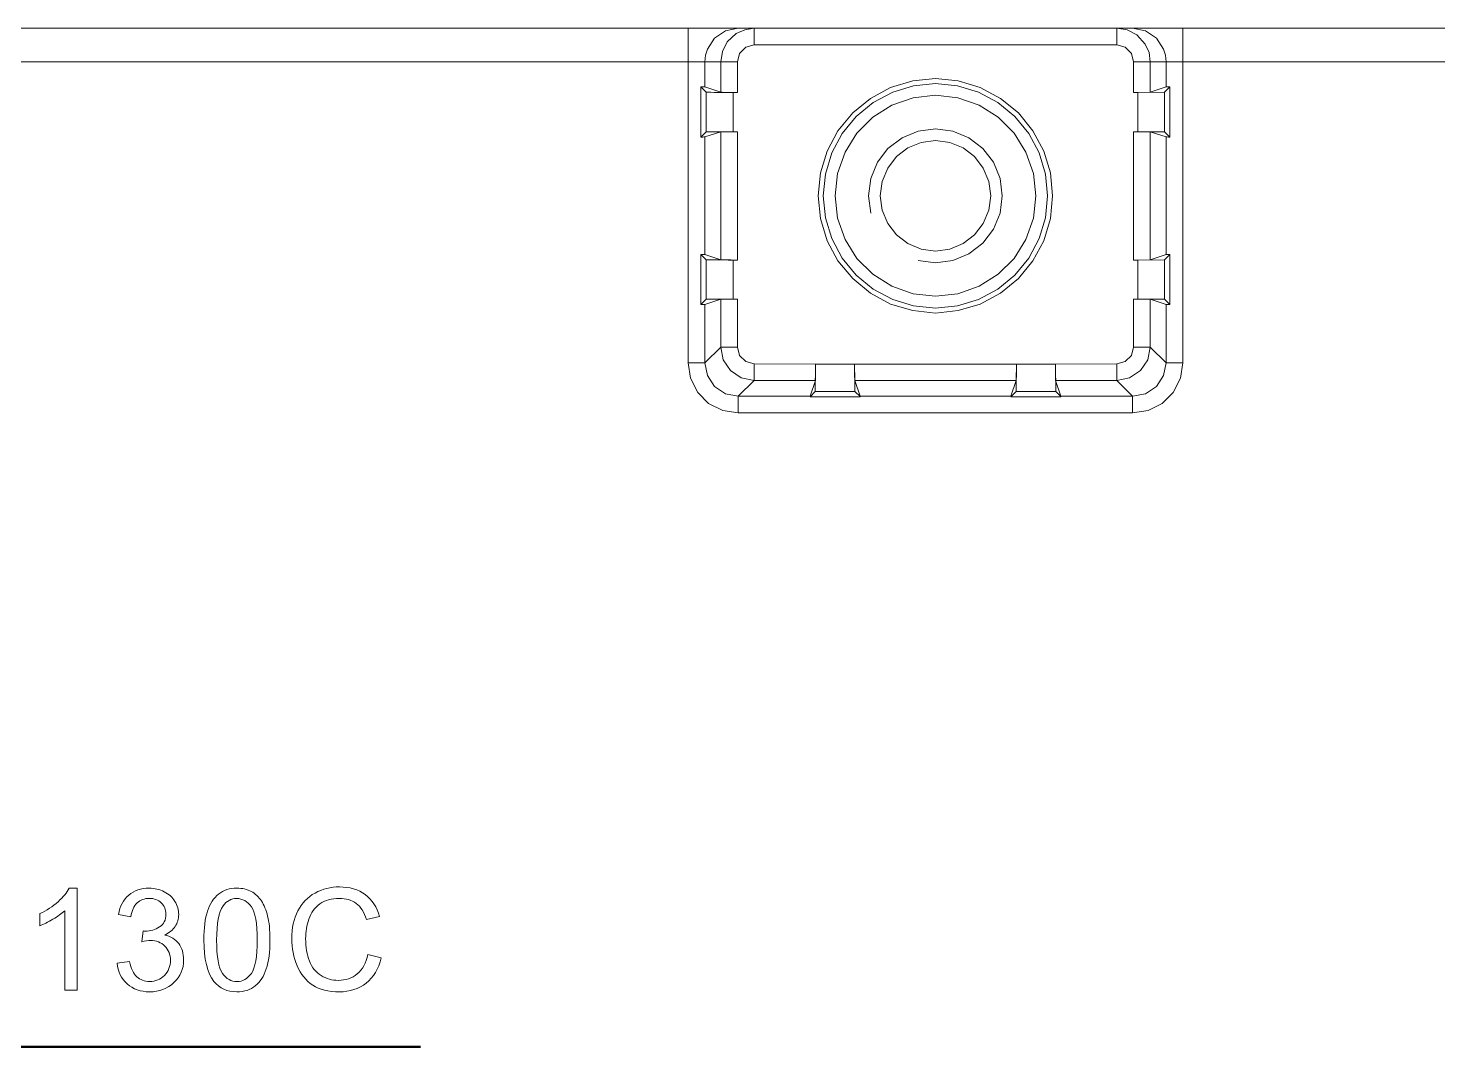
# Model space of a CAD drawing. Header units: millimetres. Extents: x 33157 to 59611, y -29750 to 1750.
# Drawn here: x 54911.62 to 54953.71, y -3081.61 to -3051.2 of the extents above; entities that cross this region are included whole.
import ezdxf

# ---------------------------------------------------------------- set-up
doc = ezdxf.new("R2010")
doc.units = ezdxf.units.MM
doc.layers.add('layer 1', color=7, linetype='Continuous', lineweight=18)

msp = doc.modelspace()

# ---------------------------------------------------------------- linework, layer by layer
at = {"layer": 'layer 1', "lineweight": 9}
for p, q in [((54931.321, -3051.201), (54931.321, -3061.196)), ((54933.296, -3051.201), (54933.296, -3051.701)), ((54944.12, -3051.201), (54944.12, -3051.701)), ((54946.095, -3051.201), (54946.095, -3061.196)), ((54931.821, -3052.201), (54931.821, -3052.956)), ((54932.296, -3052.201), (54932.296, -3053.114)), ((54932.796, -3052.201), (54932.796, -3053.123)), ((54944.621, -3052.201), (54944.621, -3053.123)), ((54945.121, -3052.201), (54945.121, -3053.114)), ((54945.595, -3052.201), (54945.595, -3052.956)), ((54931.707, -3052.956), (54931.707, -3054.457)), ((54931.865, -3053.114), (54931.865, -3054.299)), ((54932.664, -3053.123), (54932.664, -3054.29)), ((54944.752, -3053.123), (54944.752, -3054.29)), ((54945.551, -3053.114), (54945.551, -3054.299)), ((54945.709, -3052.956), (54945.709, -3054.457)), ((54931.821, -3054.448), (54931.821, -3057.958)), ((54932.296, -3054.29), (54932.296, -3058.116)), ((54932.796, -3054.29), (54932.796, -3058.125)), ((54944.621, -3054.29), (54944.621, -3058.125)), ((54945.121, -3054.29), (54945.121, -3058.116)), ((54945.595, -3054.448), (54945.595, -3057.958)), ((54931.707, -3057.958), (54931.707, -3059.45)), ((54931.865, -3058.116), (54931.865, -3059.292)), ((54932.664, -3058.125), (54932.664, -3059.292)), ((54944.752, -3058.125), (54944.752, -3059.292)), ((54945.551, -3058.116), (54945.551, -3059.292)), ((54945.709, -3057.958), (54945.709, -3059.45)), ((54931.821, -3059.45), (54931.821, -3061.196)), ((54932.296, -3059.292), (54932.296, -3060.722)), ((54932.796, -3059.292), (54932.796, -3060.722)), ((54944.621, -3059.292), (54944.621, -3060.722)), ((54945.121, -3059.292), (54945.121, -3060.722)), ((54945.595, -3059.45), (54945.595, -3061.196)), ((54933.296, -3061.223), (54933.296, -3061.723)), ((54935.122, -3061.231), (54935.122, -3061.723)), ((54942.294, -3061.231), (54942.294, -3061.723)), ((54944.12, -3061.223), (54944.12, -3061.723)), ((54932.822, -3062.188), (54932.822, -3062.688)), ((54936.457, -3062.197), (54936.457, -3062.206)), ((54942.452, -3062.197), (54942.452, -3062.206)), ((54944.594, -3062.188), (54944.594, -3062.688))]:
    msp.add_line(p, q, dxfattribs=at)
for points in [[(54854.21, -3051.201), (54854.21, -3051.201), (55050.209, -3051.201), (55050.209, -3051.201)], [(54932.761, -3051.359), (54932.761, -3051.359), (54932.489, -3051.604), (54932.489, -3051.604)], [(54944.972, -3051.675), (54944.972, -3051.675), (54944.726, -3051.403), (54944.726, -3051.403)], [(54944.12, -3051.701), (54944.12, -3051.701), (54933.296, -3051.701), (54933.296, -3051.701)], [(54890.624, -3052.201), (54890.624, -3052.201), (54932.796, -3052.201), (54932.796, -3052.201)], [(54944.621, -3052.201), (54944.621, -3052.201), (54977.795, -3052.201), (54977.795, -3052.201)], [(54931.865, -3053.114), (54931.865, -3053.114), (54931.707, -3052.956), (54931.707, -3052.956)], [(54931.821, -3052.956), (54931.821, -3052.956), (54932.296, -3053.114), (54932.296, -3053.114)], [(54932.796, -3053.123), (54932.796, -3053.123), (54932.664, -3053.123), (54932.664, -3053.123)], [(54944.621, -3053.123), (54944.621, -3053.123), (54944.752, -3053.123), (54944.752, -3053.123)], [(54944.726, -3053.123), (54944.726, -3053.123), (54945.551, -3053.114), (54945.551, -3053.114)], [(54945.595, -3052.956), (54945.595, -3052.956), (54945.121, -3053.114), (54945.121, -3053.114)], [(54945.551, -3053.114), (54945.551, -3053.114), (54945.709, -3052.956), (54945.709, -3052.956)], [(54931.865, -3054.299), (54931.865, -3054.299), (54931.707, -3054.457), (54931.707, -3054.457)], [(54931.821, -3054.448), (54931.821, -3054.448), (54932.296, -3054.29), (54932.296, -3054.29)], [(54932.699, -3054.29), (54932.699, -3054.29), (54931.865, -3054.299), (54931.865, -3054.299)], [(54932.699, -3054.29), (54932.699, -3054.29), (54932.296, -3054.29), (54932.296, -3054.29)], [(54932.796, -3054.29), (54932.796, -3054.29), (54932.664, -3054.29), (54932.664, -3054.29)], [(54944.621, -3054.29), (54944.621, -3054.29), (54944.752, -3054.29), (54944.752, -3054.29)], [(54945.595, -3054.448), (54945.595, -3054.448), (54945.121, -3054.29), (54945.121, -3054.29)], [(54945.551, -3054.299), (54945.551, -3054.299), (54945.709, -3054.457), (54945.709, -3054.457)], [(54931.865, -3058.116), (54931.865, -3058.116), (54931.707, -3057.958), (54931.707, -3057.958)], [(54931.821, -3057.958), (54931.821, -3057.958), (54932.296, -3058.116), (54932.296, -3058.116)], [(54932.796, -3058.125), (54932.796, -3058.125), (54932.664, -3058.125), (54932.664, -3058.125)], [(54944.621, -3058.125), (54944.621, -3058.125), (54944.752, -3058.125), (54944.752, -3058.125)], [(54944.726, -3058.125), (54944.726, -3058.125), (54945.551, -3058.116), (54945.551, -3058.116)], [(54944.726, -3058.125), (54944.726, -3058.125), (54945.121, -3058.116), (54945.121, -3058.116)], [(54945.595, -3057.958), (54945.595, -3057.958), (54945.121, -3058.116), (54945.121, -3058.116)], [(54945.551, -3058.116), (54945.551, -3058.116), (54945.709, -3057.958), (54945.709, -3057.958)], [(54931.865, -3059.292), (54931.865, -3059.292), (54931.707, -3059.45), (54931.707, -3059.45)], [(54931.821, -3059.45), (54931.821, -3059.45), (54932.296, -3059.292), (54932.296, -3059.292)], [(54932.699, -3059.292), (54932.699, -3059.292), (54931.865, -3059.292), (54931.865, -3059.292)], [(54932.699, -3059.292), (54932.699, -3059.292), (54932.296, -3059.292), (54932.296, -3059.292)], [(54932.796, -3059.292), (54932.796, -3059.292), (54932.664, -3059.292), (54932.664, -3059.292)], [(54944.621, -3059.292), (54944.621, -3059.292), (54944.752, -3059.292), (54944.752, -3059.292)], [(54945.595, -3059.45), (54945.595, -3059.45), (54945.121, -3059.292), (54945.121, -3059.292)], [(54945.551, -3059.292), (54945.551, -3059.292), (54945.709, -3059.45), (54945.709, -3059.45)], [(54932.296, -3060.722), (54932.296, -3060.722), (54931.821, -3061.196), (54931.821, -3061.196)], [(54932.796, -3060.722), (54932.796, -3060.722), (54932.296, -3060.722), (54932.296, -3060.722)], [(54944.621, -3060.722), (54944.621, -3060.722), (54945.121, -3060.722), (54945.121, -3060.722)], [(54945.121, -3060.722), (54945.121, -3060.722), (54945.595, -3061.196), (54945.595, -3061.196)], [(54931.321, -3061.196), (54931.321, -3061.196), (54931.821, -3061.196), (54931.821, -3061.196)], [(54933.296, -3061.223), (54933.296, -3061.223), (54935.122, -3061.231), (54935.122, -3061.231)], [(54935.122, -3061.231), (54935.122, -3061.231), (54942.294, -3061.231), (54942.294, -3061.231)], [(54935.113, -3062.048), (54935.113, -3062.048), (54935.122, -3061.231), (54935.122, -3061.231)], [(54936.29, -3061.231), (54936.29, -3061.231), (54936.299, -3062.048), (54936.299, -3062.048)], [(54936.29, -3061.231), (54936.29, -3061.231), (54936.299, -3061.723), (54936.299, -3061.723)], [(54941.118, -3062.048), (54941.118, -3062.048), (54941.127, -3061.231), (54941.127, -3061.231)], [(54941.127, -3061.231), (54941.127, -3061.231), (54941.118, -3061.723), (54941.118, -3061.723)], [(54942.294, -3061.231), (54942.294, -3061.231), (54944.12, -3061.223), (54944.12, -3061.223)], [(54942.294, -3061.231), (54942.294, -3061.231), (54942.303, -3062.048), (54942.303, -3062.048)], [(54946.095, -3061.196), (54946.095, -3061.196), (54945.595, -3061.196), (54945.595, -3061.196)], [(54933.296, -3061.723), (54933.296, -3061.723), (54932.822, -3062.188), (54932.822, -3062.188)], [(54933.296, -3061.723), (54933.296, -3061.723), (54935.122, -3061.723), (54935.122, -3061.723)], [(54934.964, -3062.188), (54934.964, -3062.188), (54935.122, -3061.723), (54935.122, -3061.723)], [(54935.113, -3062.048), (54935.113, -3062.048), (54934.964, -3062.206), (54934.964, -3062.206)], [(54935.113, -3062.048), (54935.113, -3062.048), (54936.299, -3062.048), (54936.299, -3062.048)], [(54936.299, -3061.723), (54936.299, -3061.723), (54941.118, -3061.723), (54941.118, -3061.723)], [(54936.457, -3062.188), (54936.457, -3062.188), (54936.299, -3061.723), (54936.299, -3061.723)], [(54936.299, -3062.048), (54936.299, -3062.048), (54936.457, -3062.197), (54936.457, -3062.197)], [(54940.96, -3062.188), (54940.96, -3062.188), (54941.118, -3061.723), (54941.118, -3061.723)], [(54941.118, -3062.048), (54941.118, -3062.048), (54940.96, -3062.206), (54940.96, -3062.206)], [(54941.118, -3062.048), (54941.118, -3062.048), (54942.303, -3062.048), (54942.303, -3062.048)], [(54942.294, -3061.723), (54942.294, -3061.723), (54944.12, -3061.723), (54944.12, -3061.723)], [(54942.452, -3062.188), (54942.452, -3062.188), (54942.294, -3061.723), (54942.294, -3061.723)], [(54942.303, -3062.048), (54942.303, -3062.048), (54942.452, -3062.197), (54942.452, -3062.197)], [(54944.12, -3061.723), (54944.12, -3061.723), (54944.594, -3062.188), (54944.594, -3062.188)], [(54932.822, -3062.188), (54932.822, -3062.188), (54934.964, -3062.188), (54934.964, -3062.188)], [(54934.964, -3062.206), (54934.964, -3062.206), (54936.457, -3062.206), (54936.457, -3062.206)], [(54936.457, -3062.188), (54936.457, -3062.188), (54940.96, -3062.188), (54940.96, -3062.188)], [(54940.96, -3062.206), (54940.96, -3062.206), (54942.452, -3062.206), (54942.452, -3062.206)], [(54942.452, -3062.188), (54942.452, -3062.188), (54944.594, -3062.188), (54944.594, -3062.188)], [(54932.822, -3062.688), (54932.822, -3062.688), (54944.594, -3062.688), (54944.594, -3062.688)]]:
    msp.add_open_spline(points, degree=3, dxfattribs=at)
for points, knots in [([(54932.822, -3051.201), (54932.822, -3051.201), (54932.436, -3051.28), (54932.436, -3051.28), (54932.436, -3051.28), (54932.111, -3051.499), (54932.111, -3051.499), (54932.111, -3051.499), (54931.901, -3051.824), (54931.901, -3051.824)], [0, 0, 0, 0, 162567.72747, 162567.72747, 162567.72747, 325135.45494, 325135.45494, 325135.45494, 487703.182411, 487703.182411, 487703.182411, 487703.182411]), ([(54933.296, -3051.201), (54933.296, -3051.201), (54933.015, -3051.245), (54933.015, -3051.245), (54933.015, -3051.245), (54932.761, -3051.359), (54932.761, -3051.359)], [0, 0, 0, 0, 176409.581586, 176409.581586, 176409.581586, 352819.163173, 352819.163173, 352819.163173, 352819.163173]), ([(54944.726, -3051.403), (54944.726, -3051.403), (54944.436, -3051.253), (54944.436, -3051.253), (54944.436, -3051.253), (54944.12, -3051.201), (54944.12, -3051.201)], [0, 0, 0, 0, 176445.187308, 176445.187308, 176445.187308, 352890.374616, 352890.374616, 352890.374616, 352890.374616]), ([(54945.516, -3051.824), (54945.516, -3051.824), (54945.305, -3051.499), (54945.305, -3051.499), (54945.305, -3051.499), (54944.981, -3051.28), (54944.981, -3051.28), (54944.981, -3051.28), (54944.594, -3051.201), (54944.594, -3051.201)], [0, 0, 0, 0, 162604.973614, 162604.973614, 162604.973614, 325209.947228, 325209.947228, 325209.947228, 487814.920841, 487814.920841, 487814.920841, 487814.920841]), ([(54931.821, -3052.201), (54931.821, -3052.201), (54931.839, -3052.008), (54931.839, -3052.008), (54931.839, -3052.008), (54931.901, -3051.824), (54931.901, -3051.824)], [0, 0, 0, 0, 176407.409994, 176407.409994, 176407.409994, 352814.819988, 352814.819988, 352814.819988, 352814.819988]), ([(54932.489, -3051.604), (54932.489, -3051.604), (54932.348, -3051.894), (54932.348, -3051.894), (54932.348, -3051.894), (54932.296, -3052.201), (54932.296, -3052.201)], [0, 0, 0, 0, 176408.514274, 176408.514274, 176408.514274, 352817.028549, 352817.028549, 352817.028549, 352817.028549]), ([(54933.296, -3051.701), (54933.296, -3051.701), (54933.042, -3051.771), (54933.042, -3051.771), (54933.042, -3051.771), (54932.857, -3051.955), (54932.857, -3051.955), (54932.857, -3051.955), (54932.796, -3052.201), (54932.796, -3052.201)], [0, 0, 0, 0, 162570.580825, 162570.580825, 162570.580825, 325141.161651, 325141.161651, 325141.161651, 487711.742476, 487711.742476, 487711.742476, 487711.742476]), ([(54944.621, -3052.201), (54944.621, -3052.201), (54944.559, -3051.955), (54944.559, -3051.955), (54944.559, -3051.955), (54944.375, -3051.771), (54944.375, -3051.771), (54944.375, -3051.771), (54944.12, -3051.701), (54944.12, -3051.701)], [0, 0, 0, 0, 162603.868691, 162603.868691, 162603.868691, 325207.737382, 325207.737382, 325207.737382, 487811.606072, 487811.606072, 487811.606072, 487811.606072]), ([(54945.121, -3052.201), (54945.121, -3052.201), (54945.086, -3051.929), (54945.086, -3051.929), (54945.086, -3051.929), (54944.972, -3051.675), (54944.972, -3051.675)], [0, 0, 0, 0, 176448.413351, 176448.413351, 176448.413351, 352896.826702, 352896.826702, 352896.826702, 352896.826702]), ([(54945.595, -3052.201), (54945.595, -3052.201), (54945.577, -3052.008), (54945.577, -3052.008), (54945.577, -3052.008), (54945.516, -3051.824), (54945.516, -3051.824)], [0, 0, 0, 0, 176450.175237, 176450.175237, 176450.175237, 352900.350473, 352900.350473, 352900.350473, 352900.350473]), ([(54942.207, -3056.203), (54942.207, -3056.203), (54942.145, -3055.518), (54942.145, -3055.518), (54942.145, -3055.518), (54941.943, -3054.869), (54941.943, -3054.869), (54941.943, -3054.869), (54941.618, -3054.263), (54941.618, -3054.263), (54941.618, -3054.263), (54941.188, -3053.728), (54941.188, -3053.728), (54941.188, -3053.728), (54940.653, -3053.298), (54940.653, -3053.298), (54940.653, -3053.298), (54940.047, -3052.973), (54940.047, -3052.973), (54940.047, -3052.973), (54939.389, -3052.772), (54939.389, -3052.772), (54939.389, -3052.772), (54938.713, -3052.701), (54938.713, -3052.701), (54938.713, -3052.701), (54938.028, -3052.772), (54938.028, -3052.772), (54938.028, -3052.772), (54937.37, -3052.973), (54937.37, -3052.973), (54937.37, -3052.973), (54936.764, -3053.298), (54936.764, -3053.298), (54936.764, -3053.298), (54936.237, -3053.728), (54936.237, -3053.728), (54936.237, -3053.728), (54935.798, -3054.263), (54935.798, -3054.263), (54935.798, -3054.263), (54935.473, -3054.869), (54935.473, -3054.869), (54935.473, -3054.869), (54935.28, -3055.518), (54935.28, -3055.518), (54935.28, -3055.518), (54935.21, -3056.203), (54935.21, -3056.203), (54935.21, -3056.203), (54935.28, -3056.887), (54935.28, -3056.887), (54935.28, -3056.887), (54935.473, -3057.546), (54935.473, -3057.546), (54935.473, -3057.546), (54935.798, -3058.151), (54935.798, -3058.151), (54935.798, -3058.151), (54936.237, -3058.678), (54936.237, -3058.678), (54936.237, -3058.678), (54936.764, -3059.116), (54936.764, -3059.116), (54936.764, -3059.116), (54937.37, -3059.441), (54937.37, -3059.441), (54937.37, -3059.441), (54938.028, -3059.634), (54938.028, -3059.634), (54938.028, -3059.634), (54938.713, -3059.704), (54938.713, -3059.704), (54938.713, -3059.704), (54939.389, -3059.634), (54939.389, -3059.634), (54939.389, -3059.634), (54940.047, -3059.441), (54940.047, -3059.441), (54940.047, -3059.441), (54940.653, -3059.116), (54940.653, -3059.116), (54940.653, -3059.116), (54941.188, -3058.678), (54941.188, -3058.678), (54941.188, -3058.678), (54941.618, -3058.151), (54941.618, -3058.151), (54941.618, -3058.151), (54941.943, -3057.546), (54941.943, -3057.546), (54941.943, -3057.546), (54942.145, -3056.887), (54942.145, -3056.887), (54942.145, -3056.887), (54942.207, -3056.203), (54942.207, -3056.203)], [0, 0, 0, 0, 138949.671795, 138949.671795, 138949.671795, 277899.343591, 277899.343591, 277899.343591, 416849.015386, 416849.015386, 416849.015386, 555798.687181, 555798.687181, 555798.687181, 694748.358976, 694748.358976, 694748.358976, 833698.030772, 833698.030772, 833698.030772, 972647.702567, 972647.702567, 972647.702567, 1111597.374362, 1111597.374362, 1111597.374362, 1250547.046157, 1250547.046157, 1250547.046157, 1389496.717953, 1389496.717953, 1389496.717953, 1528446.389748, 1528446.389748, 1528446.389748, 1667396.061543, 1667396.061543, 1667396.061543, 1806345.733338, 1806345.733338, 1806345.733338, 1945295.405134, 1945295.405134, 1945295.405134, 2084245.076929, 2084245.076929, 2084245.076929, 2223194.748724, 2223194.748724, 2223194.748724, 2362144.420519, 2362144.420519, 2362144.420519, 2501094.092315, 2501094.092315, 2501094.092315, 2640043.76411, 2640043.76411, 2640043.76411, 2778993.435905, 2778993.435905, 2778993.435905, 2917943.107701, 2917943.107701, 2917943.107701, 3056892.779496, 3056892.779496, 3056892.779496, 3195842.451291, 3195842.451291, 3195842.451291, 3334792.123086, 3334792.123086, 3334792.123086, 3473741.794882, 3473741.794882, 3473741.794882, 3612691.466677, 3612691.466677, 3612691.466677, 3751641.138472, 3751641.138472, 3751641.138472, 3890590.810267, 3890590.810267, 3890590.810267, 4029540.482063, 4029540.482063, 4029540.482063, 4168490.153858, 4168490.153858, 4168490.153858, 4307439.825653, 4307439.825653, 4307439.825653, 4446389.497448, 4446389.497448, 4446389.497448, 4446389.497448]), ([(54931.821, -3052.956), (54931.821, -3052.956), (54931.813, -3052.956), (54931.813, -3052.956), (54931.813, -3052.956), (54931.795, -3052.956), (54931.795, -3052.956), (54931.795, -3052.956), (54931.76, -3052.956), (54931.76, -3052.956), (54931.76, -3052.956), (54931.707, -3052.956), (54931.707, -3052.956)], [0, 0, 0, 0, 156426.060348, 156426.060348, 156426.060348, 312852.120696, 312852.120696, 312852.120696, 469278.181043, 469278.181043, 469278.181043, 625704.241391, 625704.241391, 625704.241391, 625704.241391]), ([(54931.865, -3053.114), (54931.865, -3053.114), (54931.883, -3053.114), (54931.883, -3053.114), (54931.883, -3053.114), (54931.927, -3053.114), (54931.927, -3053.114), (54931.927, -3053.114), (54932.006, -3053.114), (54932.006, -3053.114), (54932.006, -3053.114), (54932.102, -3053.123), (54932.102, -3053.123), (54932.102, -3053.123), (54932.225, -3053.123), (54932.225, -3053.123), (54932.225, -3053.123), (54932.366, -3053.123), (54932.366, -3053.123), (54932.366, -3053.123), (54932.515, -3053.123), (54932.515, -3053.123), (54932.515, -3053.123), (54932.664, -3053.123), (54932.664, -3053.123)], [0, 0, 0, 0, 146435.366369, 146435.366369, 146435.366369, 292870.732738, 292870.732738, 292870.732738, 439306.099107, 439306.099107, 439306.099107, 585741.465476, 585741.465476, 585741.465476, 732176.831845, 732176.831845, 732176.831845, 878612.198214, 878612.198214, 878612.198214, 1025047.564583, 1025047.564583, 1025047.564583, 1171482.930952, 1171482.930952, 1171482.930952, 1171482.930952]), ([(54932.296, -3053.114), (54932.296, -3053.114), (54932.304, -3053.114), (54932.304, -3053.114), (54932.304, -3053.114), (54932.339, -3053.114), (54932.339, -3053.114), (54932.339, -3053.114), (54932.383, -3053.123), (54932.383, -3053.123), (54932.383, -3053.123), (54932.445, -3053.123), (54932.445, -3053.123), (54932.445, -3053.123), (54932.524, -3053.123), (54932.524, -3053.123), (54932.524, -3053.123), (54932.603, -3053.123), (54932.603, -3053.123), (54932.603, -3053.123), (54932.699, -3053.123), (54932.699, -3053.123), (54932.699, -3053.123), (54932.796, -3053.123), (54932.796, -3053.123)], [0, 0, 0, 0, 146436.368162, 146436.368162, 146436.368162, 292872.736323, 292872.736323, 292872.736323, 439309.104485, 439309.104485, 439309.104485, 585745.472646, 585745.472646, 585745.472646, 732181.840808, 732181.840808, 732181.840808, 878618.208969, 878618.208969, 878618.208969, 1025054.577131, 1025054.577131, 1025054.577131, 1171490.945293, 1171490.945293, 1171490.945293, 1171490.945293]), ([(54942.057, -3056.203), (54942.057, -3056.203), (54941.996, -3055.554), (54941.996, -3055.554), (54941.996, -3055.554), (54941.803, -3054.922), (54941.803, -3054.922), (54941.803, -3054.922), (54941.496, -3054.342), (54941.496, -3054.342), (54941.496, -3054.342), (54941.074, -3053.834), (54941.074, -3053.834), (54941.074, -3053.834), (54940.574, -3053.421), (54940.574, -3053.421), (54940.574, -3053.421), (54939.994, -3053.114), (54939.994, -3053.114), (54939.994, -3053.114), (54939.362, -3052.921), (54939.362, -3052.921), (54939.362, -3052.921), (54938.713, -3052.851), (54938.713, -3052.851), (54938.713, -3052.851), (54938.054, -3052.921), (54938.054, -3052.921), (54938.054, -3052.921), (54937.431, -3053.114), (54937.431, -3053.114), (54937.431, -3053.114), (54936.852, -3053.421), (54936.852, -3053.421), (54936.852, -3053.421), (54936.342, -3053.834), (54936.342, -3053.834), (54936.342, -3053.834), (54935.921, -3054.342), (54935.921, -3054.342), (54935.921, -3054.342), (54935.614, -3054.922), (54935.614, -3054.922), (54935.614, -3054.922), (54935.421, -3055.554), (54935.421, -3055.554), (54935.421, -3055.554), (54935.359, -3056.203), (54935.359, -3056.203), (54935.359, -3056.203), (54935.421, -3056.861), (54935.421, -3056.861), (54935.421, -3056.861), (54935.614, -3057.484), (54935.614, -3057.484), (54935.614, -3057.484), (54935.921, -3058.063), (54935.921, -3058.063), (54935.921, -3058.063), (54936.342, -3058.572), (54936.342, -3058.572), (54936.342, -3058.572), (54936.852, -3058.994), (54936.852, -3058.994), (54936.852, -3058.994), (54937.431, -3059.301), (54937.431, -3059.301), (54937.431, -3059.301), (54938.054, -3059.494), (54938.054, -3059.494), (54938.054, -3059.494), (54938.713, -3059.555), (54938.713, -3059.555), (54938.713, -3059.555), (54939.362, -3059.494), (54939.362, -3059.494), (54939.362, -3059.494), (54939.994, -3059.301), (54939.994, -3059.301), (54939.994, -3059.301), (54940.574, -3058.994), (54940.574, -3058.994), (54940.574, -3058.994), (54941.074, -3058.572), (54941.074, -3058.572), (54941.074, -3058.572), (54941.496, -3058.063), (54941.496, -3058.063), (54941.496, -3058.063), (54941.803, -3057.484), (54941.803, -3057.484), (54941.803, -3057.484), (54941.996, -3056.861), (54941.996, -3056.861), (54941.996, -3056.861), (54942.057, -3056.203), (54942.057, -3056.203)], [0, 0, 0, 0, 138950.214929, 138950.214929, 138950.214929, 277900.429858, 277900.429858, 277900.429858, 416850.644788, 416850.644788, 416850.644788, 555800.859717, 555800.859717, 555800.859717, 694751.074646, 694751.074646, 694751.074646, 833701.289575, 833701.289575, 833701.289575, 972651.504504, 972651.504504, 972651.504504, 1111601.719433, 1111601.719433, 1111601.719433, 1250551.934363, 1250551.934363, 1250551.934363, 1389502.149292, 1389502.149292, 1389502.149292, 1528452.364221, 1528452.364221, 1528452.364221, 1667402.57915, 1667402.57915, 1667402.57915, 1806352.794079, 1806352.794079, 1806352.794079, 1945303.009008, 1945303.009008, 1945303.009008, 2084253.223938, 2084253.223938, 2084253.223938, 2223203.438867, 2223203.438867, 2223203.438867, 2362153.653796, 2362153.653796, 2362153.653796, 2501103.868725, 2501103.868725, 2501103.868725, 2640054.083654, 2640054.083654, 2640054.083654, 2779004.298583, 2779004.298583, 2779004.298583, 2917954.513513, 2917954.513513, 2917954.513513, 3056904.728442, 3056904.728442, 3056904.728442, 3195854.943371, 3195854.943371, 3195854.943371, 3334805.1583, 3334805.1583, 3334805.1583, 3473755.373229, 3473755.373229, 3473755.373229, 3612705.588158, 3612705.588158, 3612705.588158, 3751655.803088, 3751655.803088, 3751655.803088, 3890606.018017, 3890606.018017, 3890606.018017, 4029556.232946, 4029556.232946, 4029556.232946, 4168506.447875, 4168506.447875, 4168506.447875, 4307456.662804, 4307456.662804, 4307456.662804, 4446406.877733, 4446406.877733, 4446406.877733, 4446406.877733]), ([(54941.706, -3056.203), (54941.706, -3056.203), (54941.636, -3055.536), (54941.636, -3055.536), (54941.636, -3055.536), (54941.408, -3054.904), (54941.408, -3054.904), (54941.408, -3054.904), (54941.057, -3054.334), (54941.057, -3054.334), (54941.057, -3054.334), (54940.582, -3053.86), (54940.582, -3053.86), (54940.582, -3053.86), (54940.012, -3053.5), (54940.012, -3053.5), (54940.012, -3053.5), (54939.38, -3053.281), (54939.38, -3053.281), (54939.38, -3053.281), (54938.713, -3053.202), (54938.713, -3053.202), (54938.713, -3053.202), (54938.045, -3053.281), (54938.045, -3053.281), (54938.045, -3053.281), (54937.405, -3053.5), (54937.405, -3053.5), (54937.405, -3053.5), (54936.843, -3053.86), (54936.843, -3053.86), (54936.843, -3053.86), (54936.36, -3054.334), (54936.36, -3054.334), (54936.36, -3054.334), (54936.009, -3054.904), (54936.009, -3054.904), (54936.009, -3054.904), (54935.781, -3055.536), (54935.781, -3055.536), (54935.781, -3055.536), (54935.71, -3056.203), (54935.71, -3056.203), (54935.71, -3056.203), (54935.781, -3056.87), (54935.781, -3056.87), (54935.781, -3056.87), (54936.009, -3057.511), (54936.009, -3057.511), (54936.009, -3057.511), (54936.36, -3058.072), (54936.36, -3058.072), (54936.36, -3058.072), (54936.843, -3058.546), (54936.843, -3058.546), (54936.843, -3058.546), (54937.405, -3058.906), (54937.405, -3058.906), (54937.405, -3058.906), (54938.045, -3059.134), (54938.045, -3059.134), (54938.045, -3059.134), (54938.713, -3059.204), (54938.713, -3059.204), (54938.713, -3059.204), (54939.38, -3059.134), (54939.38, -3059.134), (54939.38, -3059.134), (54940.012, -3058.906), (54940.012, -3058.906), (54940.012, -3058.906), (54940.582, -3058.546), (54940.582, -3058.546), (54940.582, -3058.546), (54941.057, -3058.072), (54941.057, -3058.072), (54941.057, -3058.072), (54941.408, -3057.511), (54941.408, -3057.511), (54941.408, -3057.511), (54941.636, -3056.87), (54941.636, -3056.87), (54941.636, -3056.87), (54941.706, -3056.203), (54941.706, -3056.203)], [0, 0, 0, 0, 139308.359982, 139308.359982, 139308.359982, 278616.719963, 278616.719963, 278616.719963, 417925.079945, 417925.079945, 417925.079945, 557233.439927, 557233.439927, 557233.439927, 696541.799909, 696541.799909, 696541.799909, 835850.159891, 835850.159891, 835850.159891, 975158.519872, 975158.519872, 975158.519872, 1114466.879854, 1114466.879854, 1114466.879854, 1253775.239836, 1253775.239836, 1253775.239836, 1393083.599817, 1393083.599817, 1393083.599817, 1532391.959799, 1532391.959799, 1532391.959799, 1671700.319781, 1671700.319781, 1671700.319781, 1811008.679763, 1811008.679763, 1811008.679763, 1950317.039745, 1950317.039745, 1950317.039745, 2089625.399726, 2089625.399726, 2089625.399726, 2228933.759708, 2228933.759708, 2228933.759708, 2368242.11969, 2368242.11969, 2368242.11969, 2507550.479672, 2507550.479672, 2507550.479672, 2646858.839653, 2646858.839653, 2646858.839653, 2786167.199635, 2786167.199635, 2786167.199635, 2925475.559617, 2925475.559617, 2925475.559617, 3064783.919598, 3064783.919598, 3064783.919598, 3204092.27958, 3204092.27958, 3204092.27958, 3343400.639562, 3343400.639562, 3343400.639562, 3482708.999544, 3482708.999544, 3482708.999544, 3622017.359525, 3622017.359525, 3622017.359525, 3761325.719507, 3761325.719507, 3761325.719507, 3900634.079489, 3900634.079489, 3900634.079489, 3900634.079489]), ([(54945.709, -3052.956), (54945.709, -3052.956), (54945.665, -3052.956), (54945.665, -3052.956), (54945.665, -3052.956), (54945.63, -3052.956), (54945.63, -3052.956), (54945.63, -3052.956), (54945.604, -3052.956), (54945.604, -3052.956), (54945.604, -3052.956), (54945.595, -3052.956), (54945.595, -3052.956)], [0, 0, 0, 0, 156464.308319, 156464.308319, 156464.308319, 312928.616639, 312928.616639, 312928.616639, 469392.924958, 469392.924958, 469392.924958, 625857.233277, 625857.233277, 625857.233277, 625857.233277]), ([(54931.707, -3054.457), (54931.707, -3054.457), (54931.76, -3054.457), (54931.76, -3054.457), (54931.76, -3054.457), (54931.795, -3054.448), (54931.795, -3054.448), (54931.795, -3054.448), (54931.813, -3054.448), (54931.813, -3054.448), (54931.813, -3054.448), (54931.821, -3054.448), (54931.821, -3054.448)], [0, 0, 0, 0, 156428.198275, 156428.198275, 156428.198275, 312856.39655, 312856.39655, 312856.39655, 469284.594825, 469284.594825, 469284.594825, 625712.7931, 625712.7931, 625712.7931, 625712.7931]), ([(54938.195, -3058.134), (54938.195, -3058.134), (54938.713, -3058.204), (54938.713, -3058.204), (54938.713, -3058.204), (54939.231, -3058.134), (54939.231, -3058.134), (54939.231, -3058.134), (54939.705, -3057.941), (54939.705, -3057.941), (54939.705, -3057.941), (54940.126, -3057.616), (54940.126, -3057.616), (54940.126, -3057.616), (54940.442, -3057.203), (54940.442, -3057.203), (54940.442, -3057.203), (54940.644, -3056.721), (54940.644, -3056.721), (54940.644, -3056.721), (54940.705, -3056.203), (54940.705, -3056.203), (54940.705, -3056.203), (54940.644, -3055.685), (54940.644, -3055.685), (54940.644, -3055.685), (54940.442, -3055.203), (54940.442, -3055.203), (54940.442, -3055.203), (54940.126, -3054.79), (54940.126, -3054.79), (54940.126, -3054.79), (54939.705, -3054.474), (54939.705, -3054.474), (54939.705, -3054.474), (54939.231, -3054.272), (54939.231, -3054.272), (54939.231, -3054.272), (54938.713, -3054.202), (54938.713, -3054.202), (54938.713, -3054.202), (54938.195, -3054.272), (54938.195, -3054.272), (54938.195, -3054.272), (54937.712, -3054.474), (54937.712, -3054.474), (54937.712, -3054.474), (54937.291, -3054.79), (54937.291, -3054.79), (54937.291, -3054.79), (54936.974, -3055.203), (54936.974, -3055.203), (54936.974, -3055.203), (54936.781, -3055.685), (54936.781, -3055.685), (54936.781, -3055.685), (54936.711, -3056.203), (54936.711, -3056.203), (54936.711, -3056.203), (54936.781, -3056.721), (54936.781, -3056.721)], [0, 0, 0, 0, 140458.480528, 140458.480528, 140458.480528, 280916.961057, 280916.961057, 280916.961057, 421375.441585, 421375.441585, 421375.441585, 561833.922113, 561833.922113, 561833.922113, 702292.402642, 702292.402642, 702292.402642, 842750.88317, 842750.88317, 842750.88317, 983209.363698, 983209.363698, 983209.363698, 1123667.844227, 1123667.844227, 1123667.844227, 1264126.324755, 1264126.324755, 1264126.324755, 1404584.805283, 1404584.805283, 1404584.805283, 1545043.285812, 1545043.285812, 1545043.285812, 1685501.76634, 1685501.76634, 1685501.76634, 1825960.246868, 1825960.246868, 1825960.246868, 1966418.727397, 1966418.727397, 1966418.727397, 2106877.207925, 2106877.207925, 2106877.207925, 2247335.688453, 2247335.688453, 2247335.688453, 2387794.168982, 2387794.168982, 2387794.168982, 2528252.64951, 2528252.64951, 2528252.64951, 2668711.130039, 2668711.130039, 2668711.130039, 2809169.610567, 2809169.610567, 2809169.610567, 2809169.610567]), ([(54945.121, -3054.29), (54945.121, -3054.29), (54945.112, -3054.29), (54945.112, -3054.29), (54945.112, -3054.29), (54945.086, -3054.29), (54945.086, -3054.29), (54945.086, -3054.29), (54945.033, -3054.29), (54945.033, -3054.29), (54945.033, -3054.29), (54944.972, -3054.29), (54944.972, -3054.29), (54944.972, -3054.29), (54944.902, -3054.29), (54944.902, -3054.29), (54944.902, -3054.29), (54944.814, -3054.29), (54944.814, -3054.29), (54944.814, -3054.29), (54944.717, -3054.29), (54944.717, -3054.29), (54944.717, -3054.29), (54944.621, -3054.29), (54944.621, -3054.29)], [0, 0, 0, 0, 146470.533628, 146470.533628, 146470.533628, 292941.067256, 292941.067256, 292941.067256, 439411.600884, 439411.600884, 439411.600884, 585882.134512, 585882.134512, 585882.134512, 732352.66814, 732352.66814, 732352.66814, 878823.201768, 878823.201768, 878823.201768, 1025293.735396, 1025293.735396, 1025293.735396, 1171764.269024, 1171764.269024, 1171764.269024, 1171764.269024]), ([(54945.551, -3054.299), (54945.551, -3054.299), (54945.534, -3054.299), (54945.534, -3054.299), (54945.534, -3054.299), (54945.49, -3054.29), (54945.49, -3054.29), (54945.49, -3054.29), (54945.411, -3054.29), (54945.411, -3054.29), (54945.411, -3054.29), (54945.314, -3054.29), (54945.314, -3054.29), (54945.314, -3054.29), (54945.191, -3054.29), (54945.191, -3054.29), (54945.191, -3054.29), (54945.051, -3054.29), (54945.051, -3054.29), (54945.051, -3054.29), (54944.902, -3054.29), (54944.902, -3054.29), (54944.902, -3054.29), (54944.752, -3054.29), (54944.752, -3054.29)], [0, 0, 0, 0, 146471.351123, 146471.351123, 146471.351123, 292942.702245, 292942.702245, 292942.702245, 439414.053368, 439414.053368, 439414.053368, 585885.404491, 585885.404491, 585885.404491, 732356.755614, 732356.755614, 732356.755614, 878828.106736, 878828.106736, 878828.106736, 1025299.457859, 1025299.457859, 1025299.457859, 1171770.808982, 1171770.808982, 1171770.808982, 1171770.808982]), ([(54945.595, -3054.448), (54945.595, -3054.448), (54945.604, -3054.448), (54945.604, -3054.448), (54945.604, -3054.448), (54945.63, -3054.448), (54945.63, -3054.448), (54945.63, -3054.448), (54945.665, -3054.457), (54945.665, -3054.457), (54945.665, -3054.457), (54945.709, -3054.457), (54945.709, -3054.457)], [0, 0, 0, 0, 156466.539554, 156466.539554, 156466.539554, 312933.079108, 312933.079108, 312933.079108, 469399.618662, 469399.618662, 469399.618662, 625866.158216, 625866.158216, 625866.158216, 625866.158216]), ([(54940.363, -3056.203), (54940.363, -3056.203), (54940.302, -3055.782), (54940.302, -3055.782), (54940.302, -3055.782), (54940.135, -3055.378), (54940.135, -3055.378), (54940.135, -3055.378), (54939.871, -3055.036), (54939.871, -3055.036), (54939.871, -3055.036), (54939.538, -3054.773), (54939.538, -3054.773), (54939.538, -3054.773), (54939.134, -3054.615), (54939.134, -3054.615), (54939.134, -3054.615), (54938.713, -3054.553), (54938.713, -3054.553), (54938.713, -3054.553), (54938.283, -3054.615), (54938.283, -3054.615), (54938.283, -3054.615), (54937.888, -3054.773), (54937.888, -3054.773), (54937.888, -3054.773), (54937.545, -3055.036), (54937.545, -3055.036), (54937.545, -3055.036), (54937.282, -3055.378), (54937.282, -3055.378), (54937.282, -3055.378), (54937.115, -3055.782), (54937.115, -3055.782), (54937.115, -3055.782), (54937.062, -3056.203), (54937.062, -3056.203), (54937.062, -3056.203), (54937.115, -3056.633), (54937.115, -3056.633), (54937.115, -3056.633), (54937.282, -3057.028), (54937.282, -3057.028), (54937.282, -3057.028), (54937.545, -3057.37), (54937.545, -3057.37), (54937.545, -3057.37), (54937.888, -3057.633), (54937.888, -3057.633), (54937.888, -3057.633), (54938.283, -3057.8), (54938.283, -3057.8), (54938.283, -3057.8), (54938.713, -3057.853), (54938.713, -3057.853), (54938.713, -3057.853), (54939.134, -3057.8), (54939.134, -3057.8), (54939.134, -3057.8), (54939.538, -3057.633), (54939.538, -3057.633), (54939.538, -3057.633), (54939.871, -3057.37), (54939.871, -3057.37), (54939.871, -3057.37), (54940.135, -3057.028), (54940.135, -3057.028), (54940.135, -3057.028), (54940.302, -3056.633), (54940.302, -3056.633), (54940.302, -3056.633), (54940.363, -3056.203), (54940.363, -3056.203)], [0, 0, 0, 0, 139789.108068, 139789.108068, 139789.108068, 279578.216137, 279578.216137, 279578.216137, 419367.324205, 419367.324205, 419367.324205, 559156.432274, 559156.432274, 559156.432274, 698945.540342, 698945.540342, 698945.540342, 838734.648411, 838734.648411, 838734.648411, 978523.756479, 978523.756479, 978523.756479, 1118312.864548, 1118312.864548, 1118312.864548, 1258101.972616, 1258101.972616, 1258101.972616, 1397891.080684, 1397891.080684, 1397891.080684, 1537680.188753, 1537680.188753, 1537680.188753, 1677469.296821, 1677469.296821, 1677469.296821, 1817258.40489, 1817258.40489, 1817258.40489, 1957047.512958, 1957047.512958, 1957047.512958, 2096836.621027, 2096836.621027, 2096836.621027, 2236625.729095, 2236625.729095, 2236625.729095, 2376414.837163, 2376414.837163, 2376414.837163, 2516203.945232, 2516203.945232, 2516203.945232, 2655993.0533, 2655993.0533, 2655993.0533, 2795782.161369, 2795782.161369, 2795782.161369, 2935571.269437, 2935571.269437, 2935571.269437, 3075360.377506, 3075360.377506, 3075360.377506, 3215149.485574, 3215149.485574, 3215149.485574, 3354938.593643, 3354938.593643, 3354938.593643, 3354938.593643]), ([(54931.821, -3057.958), (54931.821, -3057.958), (54931.813, -3057.958), (54931.813, -3057.958), (54931.813, -3057.958), (54931.795, -3057.958), (54931.795, -3057.958), (54931.795, -3057.958), (54931.76, -3057.958), (54931.76, -3057.958), (54931.76, -3057.958), (54931.707, -3057.958), (54931.707, -3057.958)], [0, 0, 0, 0, 156433.509245, 156433.509245, 156433.509245, 312867.018491, 312867.018491, 312867.018491, 469300.527736, 469300.527736, 469300.527736, 625734.036982, 625734.036982, 625734.036982, 625734.036982]), ([(54931.865, -3058.116), (54931.865, -3058.116), (54931.883, -3058.116), (54931.883, -3058.116), (54931.883, -3058.116), (54931.927, -3058.116), (54931.927, -3058.116), (54931.927, -3058.116), (54932.006, -3058.116), (54932.006, -3058.116), (54932.006, -3058.116), (54932.102, -3058.116), (54932.102, -3058.116), (54932.102, -3058.116), (54932.225, -3058.116), (54932.225, -3058.116), (54932.225, -3058.116), (54932.366, -3058.116), (54932.366, -3058.116), (54932.366, -3058.116), (54932.515, -3058.125), (54932.515, -3058.125), (54932.515, -3058.125), (54932.664, -3058.125), (54932.664, -3058.125)], [0, 0, 0, 0, 146442.332701, 146442.332701, 146442.332701, 292884.665401, 292884.665401, 292884.665401, 439326.998102, 439326.998102, 439326.998102, 585769.330803, 585769.330803, 585769.330803, 732211.663503, 732211.663503, 732211.663503, 878653.996204, 878653.996204, 878653.996204, 1025096.328905, 1025096.328905, 1025096.328905, 1171538.661605, 1171538.661605, 1171538.661605, 1171538.661605]), ([(54932.296, -3058.116), (54932.296, -3058.116), (54932.304, -3058.116), (54932.304, -3058.116), (54932.304, -3058.116), (54932.339, -3058.116), (54932.339, -3058.116), (54932.339, -3058.116), (54932.383, -3058.116), (54932.383, -3058.116), (54932.383, -3058.116), (54932.445, -3058.116), (54932.445, -3058.116), (54932.445, -3058.116), (54932.524, -3058.116), (54932.524, -3058.116), (54932.524, -3058.116), (54932.603, -3058.116), (54932.603, -3058.116), (54932.603, -3058.116), (54932.699, -3058.125), (54932.699, -3058.125), (54932.699, -3058.125), (54932.796, -3058.125), (54932.796, -3058.125)], [0, 0, 0, 0, 146443.333059, 146443.333059, 146443.333059, 292886.666118, 292886.666118, 292886.666118, 439329.999177, 439329.999177, 439329.999177, 585773.332235, 585773.332235, 585773.332235, 732216.665294, 732216.665294, 732216.665294, 878659.998353, 878659.998353, 878659.998353, 1025103.331412, 1025103.331412, 1025103.331412, 1171546.664471, 1171546.664471, 1171546.664471, 1171546.664471]), ([(54945.709, -3057.958), (54945.709, -3057.958), (54945.665, -3057.958), (54945.665, -3057.958), (54945.665, -3057.958), (54945.63, -3057.958), (54945.63, -3057.958), (54945.63, -3057.958), (54945.604, -3057.958), (54945.604, -3057.958), (54945.604, -3057.958), (54945.595, -3057.958), (54945.595, -3057.958)], [0, 0, 0, 0, 156471.757091, 156471.757091, 156471.757091, 312943.514182, 312943.514182, 312943.514182, 469415.271273, 469415.271273, 469415.271273, 625887.028364, 625887.028364, 625887.028364, 625887.028364]), ([(54931.707, -3059.45), (54931.707, -3059.45), (54931.76, -3059.45), (54931.76, -3059.45), (54931.76, -3059.45), (54931.795, -3059.45), (54931.795, -3059.45), (54931.795, -3059.45), (54931.813, -3059.45), (54931.813, -3059.45), (54931.813, -3059.45), (54931.821, -3059.45), (54931.821, -3059.45)], [0, 0, 0, 0, 156435.641708, 156435.641708, 156435.641708, 312871.283415, 312871.283415, 312871.283415, 469306.925123, 469306.925123, 469306.925123, 625742.56683, 625742.56683, 625742.56683, 625742.56683]), ([(54945.121, -3059.292), (54945.121, -3059.292), (54945.112, -3059.292), (54945.112, -3059.292), (54945.112, -3059.292), (54945.086, -3059.292), (54945.086, -3059.292), (54945.086, -3059.292), (54945.033, -3059.292), (54945.033, -3059.292), (54945.033, -3059.292), (54944.972, -3059.292), (54944.972, -3059.292), (54944.972, -3059.292), (54944.902, -3059.292), (54944.902, -3059.292), (54944.902, -3059.292), (54944.814, -3059.292), (54944.814, -3059.292), (54944.814, -3059.292), (54944.717, -3059.292), (54944.717, -3059.292), (54944.717, -3059.292), (54944.621, -3059.292), (54944.621, -3059.292)], [0, 0, 0, 0, 146477.505118, 146477.505118, 146477.505118, 292955.010235, 292955.010235, 292955.010235, 439432.515353, 439432.515353, 439432.515353, 585910.020471, 585910.020471, 585910.020471, 732387.525589, 732387.525589, 732387.525589, 878865.030706, 878865.030706, 878865.030706, 1025342.535824, 1025342.535824, 1025342.535824, 1171820.040942, 1171820.040942, 1171820.040942, 1171820.040942]), ([(54945.551, -3059.292), (54945.551, -3059.292), (54945.534, -3059.292), (54945.534, -3059.292), (54945.534, -3059.292), (54945.49, -3059.292), (54945.49, -3059.292), (54945.49, -3059.292), (54945.411, -3059.292), (54945.411, -3059.292), (54945.411, -3059.292), (54945.314, -3059.292), (54945.314, -3059.292), (54945.314, -3059.292), (54945.191, -3059.292), (54945.191, -3059.292), (54945.191, -3059.292), (54945.051, -3059.292), (54945.051, -3059.292), (54945.051, -3059.292), (54944.902, -3059.292), (54944.902, -3059.292), (54944.902, -3059.292), (54944.752, -3059.292), (54944.752, -3059.292)], [0, 0, 0, 0, 146478.320199, 146478.320199, 146478.320199, 292956.640397, 292956.640397, 292956.640397, 439434.960596, 439434.960596, 439434.960596, 585913.280795, 585913.280795, 585913.280795, 732391.600993, 732391.600993, 732391.600993, 878869.921192, 878869.921192, 878869.921192, 1025348.241391, 1025348.241391, 1025348.241391, 1171826.561589, 1171826.561589, 1171826.561589, 1171826.561589]), ([(54945.595, -3059.45), (54945.595, -3059.45), (54945.604, -3059.45), (54945.604, -3059.45), (54945.604, -3059.45), (54945.63, -3059.45), (54945.63, -3059.45), (54945.63, -3059.45), (54945.665, -3059.45), (54945.665, -3059.45), (54945.665, -3059.45), (54945.709, -3059.45), (54945.709, -3059.45)], [0, 0, 0, 0, 156473.985939, 156473.985939, 156473.985939, 312947.971878, 312947.971878, 312947.971878, 469421.957817, 469421.957817, 469421.957817, 625895.943756, 625895.943756, 625895.943756, 625895.943756]), ([(54932.296, -3060.722), (54932.296, -3060.722), (54932.366, -3061.1), (54932.366, -3061.1), (54932.366, -3061.1), (54932.585, -3061.425), (54932.585, -3061.425), (54932.585, -3061.425), (54932.91, -3061.644), (54932.91, -3061.644), (54932.91, -3061.644), (54933.296, -3061.723), (54933.296, -3061.723)], [0, 0, 0, 0, 156439.844832, 156439.844832, 156439.844832, 312879.689664, 312879.689664, 312879.689664, 469319.534496, 469319.534496, 469319.534496, 625759.379328, 625759.379328, 625759.379328, 625759.379328]), ([(54932.796, -3060.722), (54932.796, -3060.722), (54932.857, -3060.968), (54932.857, -3060.968), (54932.857, -3060.968), (54933.042, -3061.152), (54933.042, -3061.152), (54933.042, -3061.152), (54933.296, -3061.223), (54933.296, -3061.223)], [0, 0, 0, 0, 162583.124707, 162583.124707, 162583.124707, 325166.249414, 325166.249414, 325166.249414, 487749.374121, 487749.374121, 487749.374121, 487749.374121]), ([(54944.12, -3061.723), (54944.12, -3061.723), (54944.507, -3061.644), (54944.507, -3061.644), (54944.507, -3061.644), (54944.831, -3061.425), (54944.831, -3061.425), (54944.831, -3061.425), (54945.051, -3061.1), (54945.051, -3061.1), (54945.051, -3061.1), (54945.121, -3060.722), (54945.121, -3060.722)], [0, 0, 0, 0, 156473.684818, 156473.684818, 156473.684818, 312947.369637, 312947.369637, 312947.369637, 469421.054455, 469421.054455, 469421.054455, 625894.739273, 625894.739273, 625894.739273, 625894.739273]), ([(54944.12, -3061.223), (54944.12, -3061.223), (54944.375, -3061.152), (54944.375, -3061.152), (54944.375, -3061.152), (54944.559, -3060.968), (54944.559, -3060.968), (54944.559, -3060.968), (54944.621, -3060.722), (54944.621, -3060.722)], [0, 0, 0, 0, 162616.389312, 162616.389312, 162616.389312, 325232.778624, 325232.778624, 325232.778624, 487849.167935, 487849.167935, 487849.167935, 487849.167935]), ([(54931.321, -3061.196), (54931.321, -3061.196), (54931.391, -3061.653), (54931.391, -3061.653), (54931.391, -3061.653), (54931.611, -3062.074), (54931.611, -3062.074), (54931.611, -3062.074), (54931.936, -3062.407), (54931.936, -3062.407), (54931.936, -3062.407), (54932.357, -3062.618), (54932.357, -3062.618), (54932.357, -3062.618), (54932.822, -3062.688), (54932.822, -3062.688)], [0, 0, 0, 0, 152129.420745, 152129.420745, 152129.420745, 304258.841491, 304258.841491, 304258.841491, 456388.262236, 456388.262236, 456388.262236, 608517.682982, 608517.682982, 608517.682982, 760647.103727, 760647.103727, 760647.103727, 760647.103727]), ([(54931.821, -3061.196), (54931.821, -3061.196), (54931.901, -3061.574), (54931.901, -3061.574), (54931.901, -3061.574), (54932.111, -3061.898), (54932.111, -3061.898), (54932.111, -3061.898), (54932.436, -3062.118), (54932.436, -3062.118), (54932.436, -3062.118), (54932.822, -3062.188), (54932.822, -3062.188)], [0, 0, 0, 0, 156439.248586, 156439.248586, 156439.248586, 312878.497172, 312878.497172, 312878.497172, 469317.745758, 469317.745758, 469317.745758, 625756.994344, 625756.994344, 625756.994344, 625756.994344]), ([(54944.594, -3062.688), (54944.594, -3062.688), (54945.06, -3062.618), (54945.06, -3062.618), (54945.06, -3062.618), (54945.481, -3062.407), (54945.481, -3062.407), (54945.481, -3062.407), (54945.806, -3062.074), (54945.806, -3062.074), (54945.806, -3062.074), (54946.025, -3061.653), (54946.025, -3061.653), (54946.025, -3061.653), (54946.095, -3061.196), (54946.095, -3061.196)], [0, 0, 0, 0, 152166.984212, 152166.984212, 152166.984212, 304333.968423, 304333.968423, 304333.968423, 456500.952635, 456500.952635, 456500.952635, 608667.936846, 608667.936846, 608667.936846, 760834.921058, 760834.921058, 760834.921058, 760834.921058]), ([(54944.594, -3062.188), (54944.594, -3062.188), (54944.981, -3062.118), (54944.981, -3062.118), (54944.981, -3062.118), (54945.305, -3061.898), (54945.305, -3061.898), (54945.305, -3061.898), (54945.516, -3061.574), (54945.516, -3061.574), (54945.516, -3061.574), (54945.595, -3061.196), (54945.595, -3061.196)], [0, 0, 0, 0, 156475.695731, 156475.695731, 156475.695731, 312951.391463, 312951.391463, 312951.391463, 469427.087194, 469427.087194, 469427.087194, 625902.782926, 625902.782926, 625902.782926, 625902.782926])]:
    msp.add_open_spline(points, degree=3, knots=knots, dxfattribs=at)
at = {"layer": 'layer 1'}
for points, knots in [([(54913.081, -3079.92), (54913.081, -3079.92), (54912.709, -3079.92), (54912.709, -3079.92), (54912.709, -3079.92), (54912.709, -3077.548), (54912.709, -3077.548), (54912.619, -3077.634), (54912.501, -3077.72), (54912.356, -3077.805), (54912.21, -3077.89), (54912.079, -3077.954), (54911.964, -3077.997), (54911.964, -3077.997), (54911.964, -3077.637), (54911.964, -3077.637), (54912.172, -3077.54), (54912.354, -3077.421), (54912.51, -3077.281), (54912.666, -3077.142), (54912.776, -3077.008), (54912.841, -3076.876), (54912.841, -3076.876), (54913.081, -3076.876), (54913.081, -3076.876), (54913.081, -3076.876), (54913.081, -3079.92), (54913.081, -3079.92)], [0, 0, 0, 0, 145131.711328, 145131.711328, 145131.711328, 290263.422657, 290263.422657, 290263.422657, 435395.133985, 435395.133985, 435395.133985, 580526.845313, 580526.845313, 580526.845313, 725658.556641, 725658.556641, 725658.556641, 870790.26797, 870790.26797, 870790.26797, 1015921.979298, 1015921.979298, 1015921.979298, 1161053.690626, 1161053.690626, 1161053.690626, 1306185.401955, 1306185.401955, 1306185.401955, 1306185.401955]), ([(54914.274, -3079.116), (54914.274, -3079.116), (54914.646, -3079.065), (54914.646, -3079.065), (54914.689, -3079.277), (54914.761, -3079.429), (54914.864, -3079.522), (54914.966, -3079.615), (54915.091, -3079.662), (54915.24, -3079.662), (54915.417, -3079.662), (54915.566, -3079.601), (54915.686, -3079.48), (54915.805, -3079.359), (54915.865, -3079.208), (54915.865, -3079.029), (54915.865, -3078.858), (54915.81, -3078.717), (54915.698, -3078.606), (54915.586, -3078.495), (54915.444, -3078.439), (54915.271, -3078.439), (54915.201, -3078.439), (54915.113, -3078.453), (54915.008, -3078.481), (54915.008, -3078.481), (54915.05, -3078.155), (54915.05, -3078.155), (54915.075, -3078.158), (54915.095, -3078.159), (54915.11, -3078.159), (54915.269, -3078.159), (54915.412, -3078.117), (54915.54, -3078.035), (54915.667, -3077.952), (54915.73, -3077.825), (54915.73, -3077.654), (54915.73, -3077.518), (54915.683, -3077.405), (54915.591, -3077.315), (54915.499, -3077.226), (54915.379, -3077.181), (54915.233, -3077.181), (54915.088, -3077.181), (54914.967, -3077.227), (54914.871, -3077.319), (54914.774, -3077.411), (54914.712, -3077.548), (54914.684, -3077.732), (54914.684, -3077.732), (54914.312, -3077.664), (54914.312, -3077.664), (54914.358, -3077.414), (54914.461, -3077.22), (54914.622, -3077.082), (54914.783, -3076.945), (54914.984, -3076.876), (54915.224, -3076.876), (54915.389, -3076.876), (54915.542, -3076.912), (54915.681, -3076.983), (54915.82, -3077.054), (54915.927, -3077.15), (54916, -3077.272), (54916.074, -3077.395), (54916.111, -3077.525), (54916.111, -3077.662), (54916.111, -3077.793), (54916.076, -3077.911), (54916.006, -3078.019), (54915.935, -3078.126), (54915.831, -3078.211), (54915.693, -3078.275), (54915.873, -3078.316), (54916.012, -3078.402), (54916.111, -3078.532), (54916.21, -3078.662), (54916.259, -3078.826), (54916.259, -3079.021), (54916.259, -3079.286), (54916.163, -3079.511), (54915.97, -3079.695), (54915.777, -3079.879), (54915.532, -3079.971), (54915.238, -3079.971), (54914.972, -3079.971), (54914.751, -3079.891), (54914.575, -3079.732), (54914.399, -3079.574), (54914.298, -3079.368), (54914.274, -3079.116)], [0, 0, 0, 0, 139094.589065, 139094.589065, 139094.589065, 278189.178131, 278189.178131, 278189.178131, 417283.767196, 417283.767196, 417283.767196, 556378.356261, 556378.356261, 556378.356261, 695472.945326, 695472.945326, 695472.945326, 834567.534392, 834567.534392, 834567.534392, 973662.123457, 973662.123457, 973662.123457, 1112756.712522, 1112756.712522, 1112756.712522, 1251851.301587, 1251851.301587, 1251851.301587, 1390945.890653, 1390945.890653, 1390945.890653, 1530040.479718, 1530040.479718, 1530040.479718, 1669135.068783, 1669135.068783, 1669135.068783, 1808229.657849, 1808229.657849, 1808229.657849, 1947324.246914, 1947324.246914, 1947324.246914, 2086418.835979, 2086418.835979, 2086418.835979, 2225513.425044, 2225513.425044, 2225513.425044, 2364608.01411, 2364608.01411, 2364608.01411, 2503702.603175, 2503702.603175, 2503702.603175, 2642797.19224, 2642797.19224, 2642797.19224, 2781891.781306, 2781891.781306, 2781891.781306, 2920986.370371, 2920986.370371, 2920986.370371, 3060080.959436, 3060080.959436, 3060080.959436, 3199175.548501, 3199175.548501, 3199175.548501, 3338270.137567, 3338270.137567, 3338270.137567, 3477364.726632, 3477364.726632, 3477364.726632, 3616459.315697, 3616459.315697, 3616459.315697, 3755553.904762, 3755553.904762, 3755553.904762, 3894648.493828, 3894648.493828, 3894648.493828, 4033743.082893, 4033743.082893, 4033743.082893, 4172837.671958, 4172837.671958, 4172837.671958, 4172837.671958]), ([(54916.863, -3078.424), (54916.863, -3078.067), (54916.9, -3077.777), (54916.973, -3077.559), (54917.047, -3077.339), (54917.157, -3077.171), (54917.302, -3077.053), (54917.447, -3076.935), (54917.63, -3076.876), (54917.85, -3076.876), (54918.012, -3076.876), (54918.155, -3076.909), (54918.278, -3076.974), (54918.401, -3077.04), (54918.502, -3077.135), (54918.581, -3077.258), (54918.66, -3077.381), (54918.722, -3077.531), (54918.768, -3077.708), (54918.813, -3077.885), (54918.836, -3078.125), (54918.836, -3078.424), (54918.836, -3078.78), (54918.799, -3079.068), (54918.727, -3079.287), (54918.654, -3079.506), (54918.545, -3079.675), (54918.399, -3079.793), (54918.255, -3079.912), (54918.071, -3079.971), (54917.85, -3079.971), (54917.558, -3079.971), (54917.329, -3079.867), (54917.163, -3079.659), (54916.963, -3079.405), (54916.863, -3078.994), (54916.863, -3078.424)], [0, 0, 0, 0, 143100.010127, 143100.010127, 143100.010127, 286200.020255, 286200.020255, 286200.020255, 429300.030382, 429300.030382, 429300.030382, 572400.04051, 572400.04051, 572400.04051, 715500.050637, 715500.050637, 715500.050637, 858600.060765, 858600.060765, 858600.060765, 1001700.070892, 1001700.070892, 1001700.070892, 1144800.08102, 1144800.08102, 1144800.08102, 1287900.091147, 1287900.091147, 1287900.091147, 1431000.101274, 1431000.101274, 1431000.101274, 1574100.111402, 1574100.111402, 1574100.111402, 1717200.121529, 1717200.121529, 1717200.121529, 1717200.121529]), ([(54917.244, -3078.426), (54917.244, -3078.925), (54917.302, -3079.256), (54917.419, -3079.42), (54917.535, -3079.584), (54917.679, -3079.666), (54917.85, -3079.666), (54918.02, -3079.666), (54918.164, -3079.584), (54918.281, -3079.419), (54918.397, -3079.254), (54918.455, -3078.923), (54918.455, -3078.426), (54918.455, -3077.927), (54918.397, -3077.595), (54918.281, -3077.432), (54918.165, -3077.267), (54918.02, -3077.185), (54917.845, -3077.185), (54917.675, -3077.185), (54917.538, -3077.258), (54917.436, -3077.403), (54917.308, -3077.587), (54917.244, -3077.928), (54917.244, -3078.426)], [0, 0, 0, 0, 146431.650649, 146431.650649, 146431.650649, 292863.301298, 292863.301298, 292863.301298, 439294.951947, 439294.951947, 439294.951947, 585726.602596, 585726.602596, 585726.602596, 732158.253245, 732158.253245, 732158.253245, 878589.903894, 878589.903894, 878589.903894, 1025021.554543, 1025021.554543, 1025021.554543, 1171453.205192, 1171453.205192, 1171453.205192, 1171453.205192]), ([(54921.76, -3078.857), (54921.76, -3078.857), (54922.162, -3078.958), (54922.162, -3078.958), (54922.078, -3079.288), (54921.927, -3079.538), (54921.709, -3079.711), (54921.491, -3079.884), (54921.225, -3079.971), (54920.909, -3079.971), (54920.583, -3079.971), (54920.318, -3079.905), (54920.113, -3079.771), (54919.909, -3079.639), (54919.754, -3079.446), (54919.647, -3079.194), (54919.54, -3078.942), (54919.487, -3078.671), (54919.487, -3078.382), (54919.487, -3078.067), (54919.547, -3077.792), (54919.667, -3077.557), (54919.788, -3077.322), (54919.96, -3077.143), (54920.182, -3077.021), (54920.404, -3076.899), (54920.649, -3076.838), (54920.916, -3076.838), (54921.219, -3076.838), (54921.474, -3076.915), (54921.68, -3077.07), (54921.886, -3077.224), (54922.03, -3077.441), (54922.111, -3077.72), (54922.111, -3077.72), (54921.718, -3077.813), (54921.718, -3077.813), (54921.648, -3077.593), (54921.546, -3077.432), (54921.412, -3077.332), (54921.279, -3077.231), (54921.111, -3077.181), (54920.908, -3077.181), (54920.676, -3077.181), (54920.482, -3077.237), (54920.326, -3077.348), (54920.17, -3077.46), (54920.06, -3077.61), (54919.997, -3077.798), (54919.933, -3077.986), (54919.902, -3078.18), (54919.902, -3078.38), (54919.902, -3078.637), (54919.939, -3078.863), (54920.014, -3079.054), (54920.089, -3079.247), (54920.205, -3079.39), (54920.363, -3079.486), (54920.521, -3079.581), (54920.692, -3079.628), (54920.876, -3079.628), (54921.1, -3079.628), (54921.289, -3079.563), (54921.445, -3079.434), (54921.6, -3079.304), (54921.705, -3079.112), (54921.76, -3078.857)], [0, 0, 0, 0, 140075.383727, 140075.383727, 140075.383727, 280150.767454, 280150.767454, 280150.767454, 420226.151181, 420226.151181, 420226.151181, 560301.534908, 560301.534908, 560301.534908, 700376.918635, 700376.918635, 700376.918635, 840452.302362, 840452.302362, 840452.302362, 980527.686089, 980527.686089, 980527.686089, 1120603.069816, 1120603.069816, 1120603.069816, 1260678.453543, 1260678.453543, 1260678.453543, 1400753.83727, 1400753.83727, 1400753.83727, 1540829.220996, 1540829.220996, 1540829.220996, 1680904.604723, 1680904.604723, 1680904.604723, 1820979.98845, 1820979.98845, 1820979.98845, 1961055.372177, 1961055.372177, 1961055.372177, 2101130.755904, 2101130.755904, 2101130.755904, 2241206.139631, 2241206.139631, 2241206.139631, 2381281.523358, 2381281.523358, 2381281.523358, 2521356.907085, 2521356.907085, 2521356.907085, 2661432.290812, 2661432.290812, 2661432.290812, 2801507.674539, 2801507.674539, 2801507.674539, 2941583.058266, 2941583.058266, 2941583.058266, 3081658.441993, 3081658.441993, 3081658.441993, 3081658.441993])]:
    msp.add_open_spline(points, degree=3, knots=knots, dxfattribs=at)
at = {"layer": 'layer 1', "lineweight": 50}
msp.add_open_spline([(54874.073, -3081.613), (54874.073, -3081.613), (54923.332, -3081.613), (54923.332, -3081.613)], degree=3, dxfattribs=at)

doc.saveas('drawing.dxf')
